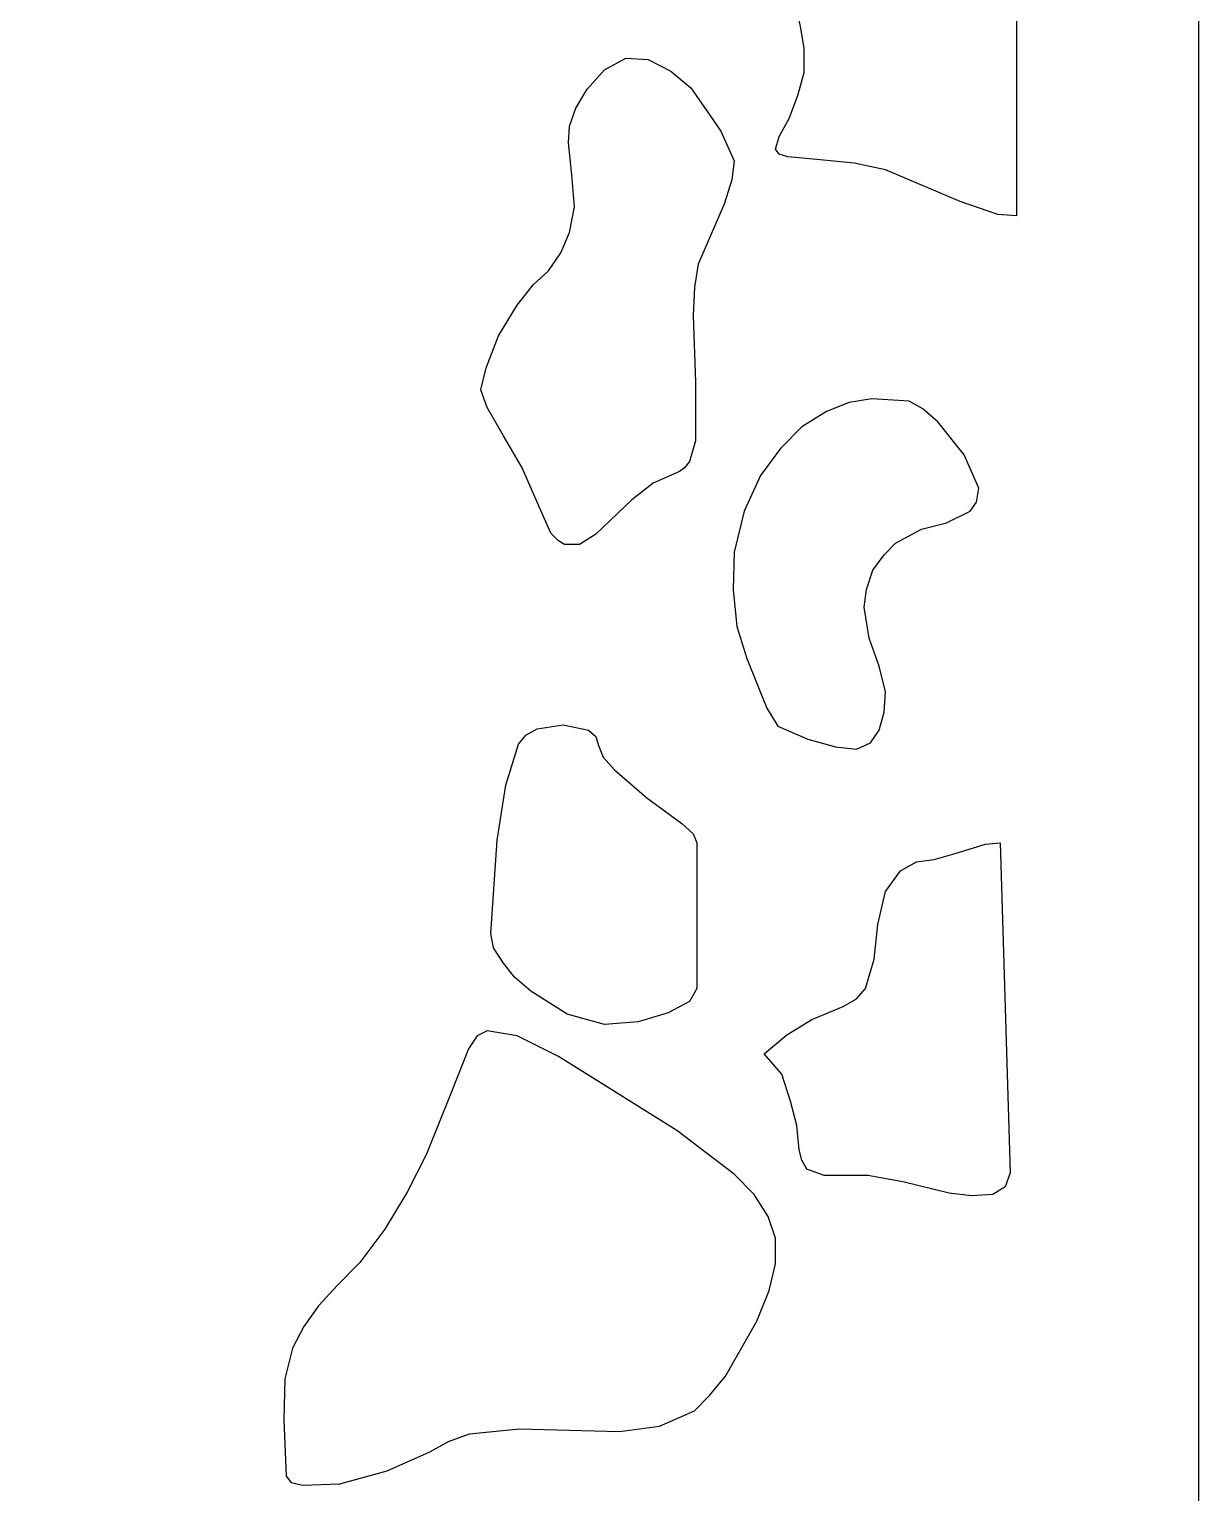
# Model space of a CAD drawing. Header units: centimetres. Extents: x -20.5 to -14.5, y -9 to 9.
# Drawn here: x -16.589 to -14.521, y 3.874 to 6.461 of the extents above; entities that cross this region are included whole.
import ezdxf

# ---------------------------------------------------------------- set-up
doc = ezdxf.new("R2010")
doc.units = ezdxf.units.CM
doc.header["$MEASUREMENT"] = 0
doc.layers.add('layer 1', color=7, linetype='Continuous')

msp = doc.modelspace()

# ---------------------------------------------------------------- linework, layer by layer
at = {"layer": 'layer 1', "color": 250}
for points, knots in [([(-14.52121, -8.99444), (-14.52121, -8.99444), (-20.51992, -8.99536), (-20.51992, -8.99536), (-20.51992, -8.99536), (-20.51992, -8.99536), (-20.51992, 9.00077), (-20.51992, 9.00077), (-20.51992, 9.00077), (-20.51992, 9.00077), (-14.52121, 9.00077), (-14.52121, 9.00077), (-14.52121, 9.00077), (-14.52121, 9.00077), (-14.52121, -8.99444), (-14.52121, -8.99444)], [0, 0, 0, 0, 0.2, 0.2, 0.2, 0.2, 0.4, 0.4, 0.4, 0.4, 0.6, 0.6, 0.6, 0.6, 1, 1, 1, 1]), ([(-14.84347, 6.13116), (-14.84347, 6.13116), (-14.84347, 7.07448), (-14.84347, 7.07448), (-14.84347, 7.07448), (-14.84347, 7.07448), (-14.87647, 7.08573), (-14.87647, 7.08573), (-14.87647, 7.08573), (-14.87647, 7.08573), (-14.90513, 7.09016), (-14.90513, 7.09016), (-14.90513, 7.09016), (-14.90513, 7.09016), (-14.93179, 7.07891), (-14.93179, 7.07891), (-14.93179, 7.07891), (-14.93179, 7.07891), (-14.96478, 7.06766), (-14.96478, 7.06766), (-14.96478, 7.06766), (-14.96478, 7.06766), (-15.0111, 7.06987), (-15.0111, 7.06987), (-15.0111, 7.06987), (-15.0111, 7.06987), (-15.07509, 7.07891), (-15.07509, 7.07891), (-15.07509, 7.07891), (-15.07509, 7.07891), (-15.08842, 7.04056), (-15.08842, 7.04056), (-15.08842, 7.04056), (-15.08842, 7.04056), (-15.10842, 7.01566), (-15.10842, 7.01566), (-15.10842, 7.01566), (-15.10842, 7.01566), (-15.13708, 7.00423), (-15.13708, 7.00423), (-15.13708, 7.00423), (-15.13708, 7.00423), (-15.28471, 6.99981), (-15.28471, 6.99981), (-15.28471, 6.99981), (-15.28471, 6.99981), (-15.30904, 6.90927), (-15.30904, 6.90927), (-15.30904, 6.90927), (-15.30904, 6.90927), (-15.32237, 6.82556), (-15.32237, 6.82556), (-15.32237, 6.82556), (-15.32237, 6.82556), (-15.3247, 6.74185), (-15.3247, 6.74185), (-15.3247, 6.74185), (-15.3247, 6.74185), (-15.30704, 6.66275), (-15.30704, 6.66275), (-15.30704, 6.66275), (-15.30704, 6.66275), (-15.27605, 6.58586), (-15.27605, 6.58586), (-15.27605, 6.58586), (-15.27605, 6.58586), (-15.23406, 6.50657), (-15.23406, 6.50657), (-15.23406, 6.50657), (-15.23406, 6.50657), (-15.22539, 6.46582), (-15.22539, 6.46582), (-15.22539, 6.46582), (-15.22539, 6.46582), (-15.21873, 6.42747), (-15.21873, 6.42747), (-15.21873, 6.42747), (-15.21873, 6.42747), (-15.21873, 6.38451), (-15.21873, 6.38451), (-15.21873, 6.38451), (-15.21873, 6.38451), (-15.22972, 6.34376), (-15.22972, 6.34376), (-15.22972, 6.34376), (-15.22972, 6.34376), (-15.24505, 6.30301), (-15.24505, 6.30301), (-15.24505, 6.30301), (-15.24505, 6.30301), (-15.26272, 6.27129), (-15.26272, 6.27129), (-15.26272, 6.27129), (-15.26272, 6.27129), (-15.26938, 6.2488), (-15.26938, 6.2488), (-15.26938, 6.2488), (-15.26938, 6.2488), (-15.26272, 6.23976), (-15.26272, 6.23976), (-15.26272, 6.23976), (-15.26272, 6.23976), (-15.24739, 6.23515), (-15.24739, 6.23515), (-15.24739, 6.23515), (-15.24739, 6.23515), (-15.1964, 6.23073), (-15.1964, 6.23073), (-15.1964, 6.23073), (-15.1964, 6.23073), (-15.13041, 6.22391), (-15.13041, 6.22391), (-15.13041, 6.22391), (-15.13041, 6.22391), (-15.07509, 6.21248), (-15.07509, 6.21248), (-15.07509, 6.21248), (-15.07509, 6.21248), (-14.94279, 6.15605), (-14.94279, 6.15605), (-14.94279, 6.15605), (-14.94279, 6.15605), (-14.87647, 6.13337), (-14.87647, 6.13337), (-14.87647, 6.13337), (-14.87647, 6.13337), (-14.84347, 6.13116), (-14.84347, 6.13116)], [0, 0, 0, 0, 0.030303, 0.030303, 0.030303, 0.030303, 0.0606061, 0.0606061, 0.0606061, 0.0606061, 0.0909091, 0.0909091, 0.0909091, 0.0909091, 0.1212121, 0.1212121, 0.1212121, 0.1212121, 0.1515152, 0.1515152, 0.1515152, 0.1515152, 0.1818182, 0.1818182, 0.1818182, 0.1818182, 0.2121212, 0.2121212, 0.2121212, 0.2121212, 0.2424242, 0.2424242, 0.2424242, 0.2424242, 0.2727273, 0.2727273, 0.2727273, 0.2727273, 0.3030303, 0.3030303, 0.3030303, 0.3030303, 0.3333333, 0.3333333, 0.3333333, 0.3333333, 0.3636364, 0.3636364, 0.3636364, 0.3636364, 0.3939394, 0.3939394, 0.3939394, 0.3939394, 0.4242424, 0.4242424, 0.4242424, 0.4242424, 0.4545455, 0.4545455, 0.4545455, 0.4545455, 0.4848485, 0.4848485, 0.4848485, 0.4848485, 0.5151515, 0.5151515, 0.5151515, 0.5151515, 0.5454545, 0.5454545, 0.5454545, 0.5454545, 0.5757576, 0.5757576, 0.5757576, 0.5757576, 0.6060606, 0.6060606, 0.6060606, 0.6060606, 0.6363636, 0.6363636, 0.6363636, 0.6363636, 0.6666667, 0.6666667, 0.6666667, 0.6666667, 0.6969697, 0.6969697, 0.6969697, 0.6969697, 0.7272727, 0.7272727, 0.7272727, 0.7272727, 0.7575758, 0.7575758, 0.7575758, 0.7575758, 0.7878788, 0.7878788, 0.7878788, 0.7878788, 0.8181818, 0.8181818, 0.8181818, 0.8181818, 0.8484848, 0.8484848, 0.8484848, 0.8484848, 0.8787879, 0.8787879, 0.8787879, 0.8787879, 0.9090909, 0.9090909, 0.9090909, 0.9090909, 0.9393939, 0.9393939, 0.9393939, 0.9393939, 1, 1, 1, 1]), ([(-15.43935, 5.67868), (-15.43935, 5.67868), (-15.43035, 5.6855), (-15.43035, 5.6855), (-15.43035, 5.6855), (-15.43035, 5.6855), (-15.42168, 5.69675), (-15.42168, 5.69675), (-15.42168, 5.69675), (-15.42168, 5.69675), (-15.41069, 5.73307), (-15.41069, 5.73307), (-15.41069, 5.73307), (-15.41069, 5.73307), (-15.41069, 5.83706), (-15.41069, 5.83706), (-15.41069, 5.83706), (-15.41069, 5.83706), (-15.41502, 5.9547), (-15.41502, 5.9547), (-15.41502, 5.9547), (-15.41502, 5.9547), (-15.41268, 6.00449), (-15.41268, 6.00449), (-15.41268, 6.00449), (-15.41268, 6.00449), (-15.40635, 6.04524), (-15.40635, 6.04524), (-15.40635, 6.04524), (-15.40635, 6.04524), (-15.36003, 6.15144), (-15.36003, 6.15144), (-15.36003, 6.15144), (-15.36003, 6.15144), (-15.3467, 6.19441), (-15.3467, 6.19441), (-15.3467, 6.19441), (-15.3467, 6.19441), (-15.34237, 6.22833), (-15.34237, 6.22833), (-15.34237, 6.22833), (-15.34237, 6.22833), (-15.36636, 6.28033), (-15.36636, 6.28033), (-15.36636, 6.28033), (-15.36636, 6.28033), (-15.39069, 6.31665), (-15.39069, 6.31665), (-15.39069, 6.31665), (-15.39069, 6.31665), (-15.41935, 6.3574), (-15.41935, 6.3574), (-15.41935, 6.3574), (-15.41935, 6.3574), (-15.45468, 6.38672), (-15.45468, 6.38672), (-15.45468, 6.38672), (-15.45468, 6.38672), (-15.49467, 6.407), (-15.49467, 6.407), (-15.49467, 6.407), (-15.49467, 6.407), (-15.53433, 6.4094), (-15.53433, 6.4094), (-15.53433, 6.4094), (-15.53433, 6.4094), (-15.57165, 6.38893), (-15.57165, 6.38893), (-15.57165, 6.38893), (-15.57165, 6.38893), (-15.60264, 6.35501), (-15.60264, 6.35501), (-15.60264, 6.35501), (-15.60264, 6.35501), (-15.62264, 6.32108), (-15.62264, 6.32108), (-15.62264, 6.32108), (-15.62264, 6.32108), (-15.63364, 6.28955), (-15.63364, 6.28955), (-15.63364, 6.28955), (-15.63364, 6.28955), (-15.63564, 6.26005), (-15.63564, 6.26005), (-15.63564, 6.26005), (-15.63564, 6.26005), (-15.6293, 6.20344), (-15.6293, 6.20344), (-15.6293, 6.20344), (-15.6293, 6.20344), (-15.62464, 6.14702), (-15.62464, 6.14702), (-15.62464, 6.14702), (-15.62464, 6.14702), (-15.63364, 6.10166), (-15.63364, 6.10166), (-15.63364, 6.10166), (-15.63364, 6.10166), (-15.64897, 6.06552), (-15.64897, 6.06552), (-15.64897, 6.06552), (-15.64897, 6.06552), (-15.67096, 6.0338), (-15.67096, 6.0338), (-15.67096, 6.0338), (-15.67096, 6.0338), (-15.69762, 6.00891), (-15.69762, 6.00891), (-15.69762, 6.00891), (-15.69762, 6.00891), (-15.72628, 5.97277), (-15.72628, 5.97277), (-15.72628, 5.97277), (-15.72628, 5.97277), (-15.75928, 5.91856), (-15.75928, 5.91856), (-15.75928, 5.91856), (-15.75928, 5.91856), (-15.78127, 5.86196), (-15.78127, 5.86196), (-15.78127, 5.86196), (-15.78127, 5.86196), (-15.79027, 5.82342), (-15.79027, 5.82342), (-15.79027, 5.82342), (-15.79027, 5.82342), (-15.77927, 5.79189), (-15.77927, 5.79189), (-15.77927, 5.79189), (-15.77927, 5.79189), (-15.75061, 5.7421), (-15.75061, 5.7421), (-15.75061, 5.7421), (-15.75061, 5.7421), (-15.71729, 5.6855), (-15.71729, 5.6855), (-15.71729, 5.6855), (-15.71729, 5.6855), (-15.69096, 5.62447), (-15.69096, 5.62447), (-15.69096, 5.62447), (-15.69096, 5.62447), (-15.66663, 5.57007), (-15.66663, 5.57007), (-15.66663, 5.57007), (-15.66663, 5.57007), (-15.6533, 5.55661), (-15.6533, 5.55661), (-15.6533, 5.55661), (-15.6533, 5.55661), (-15.6423, 5.54979), (-15.6423, 5.54979), (-15.6423, 5.54979), (-15.6423, 5.54979), (-15.61597, 5.54979), (-15.61597, 5.54979), (-15.61597, 5.54979), (-15.61597, 5.54979), (-15.58731, 5.56786), (-15.58731, 5.56786), (-15.58731, 5.56786), (-15.58731, 5.56786), (-15.52333, 5.62889), (-15.52333, 5.62889), (-15.52333, 5.62889), (-15.52333, 5.62889), (-15.48567, 5.65839), (-15.48567, 5.65839), (-15.48567, 5.65839), (-15.48567, 5.65839), (-15.43935, 5.67868), (-15.43935, 5.67868)], [0, 0, 0, 0, 0.0227273, 0.0227273, 0.0227273, 0.0227273, 0.0454545, 0.0454545, 0.0454545, 0.0454545, 0.0681818, 0.0681818, 0.0681818, 0.0681818, 0.0909091, 0.0909091, 0.0909091, 0.0909091, 0.1136364, 0.1136364, 0.1136364, 0.1136364, 0.1363636, 0.1363636, 0.1363636, 0.1363636, 0.1590909, 0.1590909, 0.1590909, 0.1590909, 0.1818182, 0.1818182, 0.1818182, 0.1818182, 0.2045455, 0.2045455, 0.2045455, 0.2045455, 0.2272727, 0.2272727, 0.2272727, 0.2272727, 0.25, 0.25, 0.25, 0.25, 0.2727273, 0.2727273, 0.2727273, 0.2727273, 0.2954545, 0.2954545, 0.2954545, 0.2954545, 0.3181818, 0.3181818, 0.3181818, 0.3181818, 0.3409091, 0.3409091, 0.3409091, 0.3409091, 0.3636364, 0.3636364, 0.3636364, 0.3636364, 0.3863636, 0.3863636, 0.3863636, 0.3863636, 0.4090909, 0.4090909, 0.4090909, 0.4090909, 0.4318182, 0.4318182, 0.4318182, 0.4318182, 0.4545455, 0.4545455, 0.4545455, 0.4545455, 0.4772727, 0.4772727, 0.4772727, 0.4772727, 0.5, 0.5, 0.5, 0.5, 0.5227273, 0.5227273, 0.5227273, 0.5227273, 0.5454545, 0.5454545, 0.5454545, 0.5454545, 0.5681818, 0.5681818, 0.5681818, 0.5681818, 0.5909091, 0.5909091, 0.5909091, 0.5909091, 0.6136364, 0.6136364, 0.6136364, 0.6136364, 0.6363636, 0.6363636, 0.6363636, 0.6363636, 0.6590909, 0.6590909, 0.6590909, 0.6590909, 0.6818182, 0.6818182, 0.6818182, 0.6818182, 0.7045455, 0.7045455, 0.7045455, 0.7045455, 0.7272727, 0.7272727, 0.7272727, 0.7272727, 0.75, 0.75, 0.75, 0.75, 0.7727273, 0.7727273, 0.7727273, 0.7727273, 0.7954545, 0.7954545, 0.7954545, 0.7954545, 0.8181818, 0.8181818, 0.8181818, 0.8181818, 0.8409091, 0.8409091, 0.8409091, 0.8409091, 0.8636364, 0.8636364, 0.8636364, 0.8636364, 0.8863636, 0.8863636, 0.8863636, 0.8863636, 0.9090909, 0.9090909, 0.9090909, 0.9090909, 0.9318182, 0.9318182, 0.9318182, 0.9318182, 0.9545455, 0.9545455, 0.9545455, 0.9545455, 1, 1, 1, 1]), ([(-15.26505, 5.22859), (-15.26505, 5.22859), (-15.28471, 5.2603), (-15.28471, 5.2603), (-15.28471, 5.2603), (-15.28471, 5.2603), (-15.32004, 5.34844), (-15.32004, 5.34844), (-15.32004, 5.34844), (-15.32004, 5.34844), (-15.3377, 5.40505), (-15.3377, 5.40505), (-15.3377, 5.40505), (-15.3377, 5.40505), (-15.34437, 5.4705), (-15.34437, 5.4705), (-15.34437, 5.4705), (-15.34437, 5.4705), (-15.34237, 5.53615), (-15.34237, 5.53615), (-15.34237, 5.53615), (-15.34237, 5.53615), (-15.3247, 5.60861), (-15.3247, 5.60861), (-15.3247, 5.60861), (-15.3247, 5.60861), (-15.29604, 5.67185), (-15.29604, 5.67185), (-15.29604, 5.67185), (-15.29604, 5.67185), (-15.26072, 5.71943), (-15.26072, 5.71943), (-15.26072, 5.71943), (-15.26072, 5.71943), (-15.22306, 5.75796), (-15.22306, 5.75796), (-15.22306, 5.75796), (-15.22306, 5.75796), (-15.17907, 5.78507), (-15.17907, 5.78507), (-15.17907, 5.78507), (-15.17907, 5.78507), (-15.13908, 5.80092), (-15.13908, 5.80092), (-15.13908, 5.80092), (-15.13908, 5.80092), (-15.09942, 5.80756), (-15.09942, 5.80756), (-15.09942, 5.80756), (-15.09942, 5.80756), (-15.0331, 5.80314), (-15.0331, 5.80314), (-15.0331, 5.80314), (-15.0331, 5.80314), (-15.0091, 5.78949), (-15.0091, 5.78949), (-15.0091, 5.78949), (-15.0091, 5.78949), (-14.98244, 5.767), (-14.98244, 5.767), (-14.98244, 5.767), (-14.98244, 5.767), (-14.93612, 5.70818), (-14.93612, 5.70818), (-14.93612, 5.70818), (-14.93612, 5.70818), (-14.90979, 5.64936), (-14.90979, 5.64936), (-14.90979, 5.64936), (-14.90979, 5.64936), (-14.91413, 5.62447), (-14.91413, 5.62447), (-14.91413, 5.62447), (-14.91413, 5.62447), (-14.92512, 5.60861), (-14.92512, 5.60861), (-14.92512, 5.60861), (-14.92512, 5.60861), (-14.96711, 5.58814), (-14.96711, 5.58814), (-14.96711, 5.58814), (-14.96711, 5.58814), (-15.0111, 5.57689), (-15.0111, 5.57689), (-15.0111, 5.57689), (-15.0111, 5.57689), (-15.05743, 5.552), (-15.05743, 5.552), (-15.05743, 5.552), (-15.05743, 5.552), (-15.07742, 5.53172), (-15.07742, 5.53172), (-15.07742, 5.53172), (-15.07742, 5.53172), (-15.09709, 5.50443), (-15.09709, 5.50443), (-15.09709, 5.50443), (-15.09709, 5.50443), (-15.10842, 5.4705), (-15.10842, 5.4705), (-15.10842, 5.4705), (-15.10842, 5.4705), (-15.11275, 5.43897), (-15.11275, 5.43897), (-15.11275, 5.43897), (-15.11275, 5.43897), (-15.10375, 5.38458), (-15.10375, 5.38458), (-15.10375, 5.38458), (-15.10375, 5.38458), (-15.08609, 5.33479), (-15.08609, 5.33479), (-15.08609, 5.33479), (-15.08609, 5.33479), (-15.07509, 5.28962), (-15.07509, 5.28962), (-15.07509, 5.28962), (-15.07509, 5.28962), (-15.07742, 5.25348), (-15.07742, 5.25348), (-15.07742, 5.25348), (-15.07742, 5.25348), (-15.08609, 5.22177), (-15.08609, 5.22177), (-15.08609, 5.22177), (-15.08609, 5.22177), (-15.10175, 5.19909), (-15.10175, 5.19909), (-15.10175, 5.19909), (-15.10175, 5.19909), (-15.12608, 5.18784), (-15.12608, 5.18784), (-15.12608, 5.18784), (-15.12608, 5.18784), (-15.16341, 5.19226), (-15.16341, 5.19226), (-15.16341, 5.19226), (-15.16341, 5.19226), (-15.21206, 5.20591), (-15.21206, 5.20591), (-15.21206, 5.20591), (-15.21206, 5.20591), (-15.26505, 5.22859), (-15.26505, 5.22859)], [0, 0, 0, 0, 0.027027, 0.027027, 0.027027, 0.027027, 0.0540541, 0.0540541, 0.0540541, 0.0540541, 0.0810811, 0.0810811, 0.0810811, 0.0810811, 0.1081081, 0.1081081, 0.1081081, 0.1081081, 0.1351351, 0.1351351, 0.1351351, 0.1351351, 0.1621622, 0.1621622, 0.1621622, 0.1621622, 0.1891892, 0.1891892, 0.1891892, 0.1891892, 0.2162162, 0.2162162, 0.2162162, 0.2162162, 0.2432432, 0.2432432, 0.2432432, 0.2432432, 0.2702703, 0.2702703, 0.2702703, 0.2702703, 0.2972973, 0.2972973, 0.2972973, 0.2972973, 0.3243243, 0.3243243, 0.3243243, 0.3243243, 0.3513514, 0.3513514, 0.3513514, 0.3513514, 0.3783784, 0.3783784, 0.3783784, 0.3783784, 0.4054054, 0.4054054, 0.4054054, 0.4054054, 0.4324324, 0.4324324, 0.4324324, 0.4324324, 0.4594595, 0.4594595, 0.4594595, 0.4594595, 0.4864865, 0.4864865, 0.4864865, 0.4864865, 0.5135135, 0.5135135, 0.5135135, 0.5135135, 0.5405405, 0.5405405, 0.5405405, 0.5405405, 0.5675676, 0.5675676, 0.5675676, 0.5675676, 0.5945946, 0.5945946, 0.5945946, 0.5945946, 0.6216216, 0.6216216, 0.6216216, 0.6216216, 0.6486486, 0.6486486, 0.6486486, 0.6486486, 0.6756757, 0.6756757, 0.6756757, 0.6756757, 0.7027027, 0.7027027, 0.7027027, 0.7027027, 0.7297297, 0.7297297, 0.7297297, 0.7297297, 0.7567568, 0.7567568, 0.7567568, 0.7567568, 0.7837838, 0.7837838, 0.7837838, 0.7837838, 0.8108108, 0.8108108, 0.8108108, 0.8108108, 0.8378378, 0.8378378, 0.8378378, 0.8378378, 0.8648649, 0.8648649, 0.8648649, 0.8648649, 0.8918919, 0.8918919, 0.8918919, 0.8918919, 0.9189189, 0.9189189, 0.9189189, 0.9189189, 0.9459459, 0.9459459, 0.9459459, 0.9459459, 1, 1, 1, 1]), ([(-15.77261, 4.86203), (-15.77261, 4.86203), (-15.76827, 4.83714), (-15.76827, 4.83714), (-15.76827, 4.83714), (-15.76827, 4.83714), (-15.75061, 4.81003), (-15.75061, 4.81003), (-15.75061, 4.81003), (-15.75061, 4.81003), (-15.73062, 4.78514), (-15.73062, 4.78514), (-15.73062, 4.78514), (-15.73062, 4.78514), (-15.70196, 4.76025), (-15.70196, 4.76025), (-15.70196, 4.76025), (-15.70196, 4.76025), (-15.63797, 4.7195), (-15.63797, 4.7195), (-15.63797, 4.7195), (-15.63797, 4.7195), (-15.57165, 4.70143), (-15.57165, 4.70143), (-15.57165, 4.70143), (-15.57165, 4.70143), (-15.51233, 4.70604), (-15.51233, 4.70604), (-15.51233, 4.70604), (-15.51233, 4.70604), (-15.45934, 4.72189), (-15.45934, 4.72189), (-15.45934, 4.72189), (-15.45934, 4.72189), (-15.42168, 4.74218), (-15.42168, 4.74218), (-15.42168, 4.74218), (-15.42168, 4.74218), (-15.40835, 4.76486), (-15.40835, 4.76486), (-15.40835, 4.76486), (-15.40835, 4.76486), (-15.40835, 5.02263), (-15.40835, 5.02263), (-15.40835, 5.02263), (-15.40835, 5.02263), (-15.41502, 5.03849), (-15.41502, 5.03849), (-15.41502, 5.03849), (-15.41502, 5.03849), (-15.43501, 5.05656), (-15.43501, 5.05656), (-15.43501, 5.05656), (-15.43501, 5.05656), (-15.49667, 5.10191), (-15.49667, 5.10191), (-15.49667, 5.10191), (-15.49667, 5.10191), (-15.55399, 5.1517), (-15.55399, 5.1517), (-15.55399, 5.1517), (-15.55399, 5.1517), (-15.57398, 5.17419), (-15.57398, 5.17419), (-15.57398, 5.17419), (-15.57398, 5.17419), (-15.58265, 5.19466), (-15.58265, 5.19466), (-15.58265, 5.19466), (-15.58265, 5.19466), (-15.58731, 5.21052), (-15.58731, 5.21052), (-15.58731, 5.21052), (-15.58731, 5.21052), (-15.60031, 5.22177), (-15.60031, 5.22177), (-15.60031, 5.22177), (-15.60031, 5.22177), (-15.64463, 5.2308), (-15.64463, 5.2308), (-15.64463, 5.2308), (-15.64463, 5.2308), (-15.69096, 5.22398), (-15.69096, 5.22398), (-15.69096, 5.22398), (-15.69096, 5.22398), (-15.71095, 5.21273), (-15.71095, 5.21273), (-15.71095, 5.21273), (-15.71095, 5.21273), (-15.72395, 5.19687), (-15.72395, 5.19687), (-15.72395, 5.19687), (-15.72395, 5.19687), (-15.74595, 5.12441), (-15.74595, 5.12441), (-15.74595, 5.12441), (-15.74595, 5.12441), (-15.76161, 5.02724), (-15.76161, 5.02724), (-15.76161, 5.02724), (-15.76161, 5.02724), (-15.77261, 4.86203), (-15.77261, 4.86203)], [0, 0, 0, 0, 0.037037, 0.037037, 0.037037, 0.037037, 0.0740741, 0.0740741, 0.0740741, 0.0740741, 0.1111111, 0.1111111, 0.1111111, 0.1111111, 0.1481481, 0.1481481, 0.1481481, 0.1481481, 0.1851852, 0.1851852, 0.1851852, 0.1851852, 0.2222222, 0.2222222, 0.2222222, 0.2222222, 0.2592593, 0.2592593, 0.2592593, 0.2592593, 0.2962963, 0.2962963, 0.2962963, 0.2962963, 0.3333333, 0.3333333, 0.3333333, 0.3333333, 0.3703704, 0.3703704, 0.3703704, 0.3703704, 0.4074074, 0.4074074, 0.4074074, 0.4074074, 0.4444444, 0.4444444, 0.4444444, 0.4444444, 0.4814815, 0.4814815, 0.4814815, 0.4814815, 0.5185185, 0.5185185, 0.5185185, 0.5185185, 0.5555556, 0.5555556, 0.5555556, 0.5555556, 0.5925926, 0.5925926, 0.5925926, 0.5925926, 0.6296296, 0.6296296, 0.6296296, 0.6296296, 0.6666667, 0.6666667, 0.6666667, 0.6666667, 0.7037037, 0.7037037, 0.7037037, 0.7037037, 0.7407407, 0.7407407, 0.7407407, 0.7407407, 0.7777778, 0.7777778, 0.7777778, 0.7777778, 0.8148148, 0.8148148, 0.8148148, 0.8148148, 0.8518519, 0.8518519, 0.8518519, 0.8518519, 0.8888889, 0.8888889, 0.8888889, 0.8888889, 0.9259259, 0.9259259, 0.9259259, 0.9259259, 1, 1, 1, 1]), ([(-15.25838, 4.61329), (-15.25838, 4.61329), (-15.24305, 4.56572), (-15.24305, 4.56572), (-15.24305, 4.56572), (-15.24305, 4.56572), (-15.23172, 4.52276), (-15.23172, 4.52276), (-15.23172, 4.52276), (-15.23172, 4.52276), (-15.22739, 4.47979), (-15.22739, 4.47979), (-15.22739, 4.47979), (-15.22739, 4.47979), (-15.22306, 4.46172), (-15.22306, 4.46172), (-15.22306, 4.46172), (-15.22306, 4.46172), (-15.21406, 4.44587), (-15.21406, 4.44587), (-15.21406, 4.44587), (-15.21406, 4.44587), (-15.1834, 4.43462), (-15.1834, 4.43462), (-15.1834, 4.43462), (-15.1834, 4.43462), (-15.10608, 4.43462), (-15.10608, 4.43462), (-15.10608, 4.43462), (-15.10608, 4.43462), (-15.04443, 4.42319), (-15.04443, 4.42319), (-15.04443, 4.42319), (-15.04443, 4.42319), (-14.96245, 4.40291), (-14.96245, 4.40291), (-14.96245, 4.40291), (-14.96245, 4.40291), (-14.92279, 4.3983), (-14.92279, 4.3983), (-14.92279, 4.3983), (-14.92279, 4.3983), (-14.88546, 4.40069), (-14.88546, 4.40069), (-14.88546, 4.40069), (-14.88546, 4.40069), (-14.86314, 4.41415), (-14.86314, 4.41415), (-14.86314, 4.41415), (-14.86314, 4.41415), (-14.85447, 4.43904), (-14.85447, 4.43904), (-14.85447, 4.43904), (-14.85447, 4.43904), (-14.87213, 5.02263), (-14.87213, 5.02263), (-14.87213, 5.02263), (-14.87213, 5.02263), (-14.89846, 5.02042), (-14.89846, 5.02042), (-14.89846, 5.02042), (-14.89846, 5.02042), (-14.95612, 5.00235), (-14.95612, 5.00235), (-14.95612, 5.00235), (-14.95612, 5.00235), (-14.98911, 4.99331), (-14.98911, 4.99331), (-14.98911, 4.99331), (-14.98911, 4.99331), (-15.0201, 4.9887), (-15.0201, 4.9887), (-15.0201, 4.9887), (-15.0201, 4.9887), (-15.04876, 4.97284), (-15.04876, 4.97284), (-15.04876, 4.97284), (-15.04876, 4.97284), (-15.07509, 4.9367), (-15.07509, 4.9367), (-15.07509, 4.9367), (-15.07509, 4.9367), (-15.08842, 4.87789), (-15.08842, 4.87789), (-15.08842, 4.87789), (-15.08842, 4.87789), (-15.09509, 4.81685), (-15.09509, 4.81685), (-15.09509, 4.81685), (-15.09509, 4.81685), (-15.11042, 4.76486), (-15.11042, 4.76486), (-15.11042, 4.76486), (-15.11042, 4.76486), (-15.12608, 4.74679), (-15.12608, 4.74679), (-15.12608, 4.74679), (-15.12608, 4.74679), (-15.15007, 4.73314), (-15.15007, 4.73314), (-15.15007, 4.73314), (-15.15007, 4.73314), (-15.2054, 4.71046), (-15.2054, 4.71046), (-15.2054, 4.71046), (-15.2054, 4.71046), (-15.24939, 4.68336), (-15.24939, 4.68336), (-15.24939, 4.68336), (-15.24939, 4.68336), (-15.28938, 4.64943), (-15.28938, 4.64943), (-15.28938, 4.64943), (-15.28938, 4.64943), (-15.25838, 4.61329), (-15.25838, 4.61329)], [0, 0, 0, 0, 0.0333333, 0.0333333, 0.0333333, 0.0333333, 0.0666667, 0.0666667, 0.0666667, 0.0666667, 0.1, 0.1, 0.1, 0.1, 0.1333333, 0.1333333, 0.1333333, 0.1333333, 0.1666667, 0.1666667, 0.1666667, 0.1666667, 0.2, 0.2, 0.2, 0.2, 0.2333333, 0.2333333, 0.2333333, 0.2333333, 0.2666667, 0.2666667, 0.2666667, 0.2666667, 0.3, 0.3, 0.3, 0.3, 0.3333333, 0.3333333, 0.3333333, 0.3333333, 0.3666667, 0.3666667, 0.3666667, 0.3666667, 0.4, 0.4, 0.4, 0.4, 0.4333333, 0.4333333, 0.4333333, 0.4333333, 0.4666667, 0.4666667, 0.4666667, 0.4666667, 0.5, 0.5, 0.5, 0.5, 0.5333333, 0.5333333, 0.5333333, 0.5333333, 0.5666667, 0.5666667, 0.5666667, 0.5666667, 0.6, 0.6, 0.6, 0.6, 0.6333333, 0.6333333, 0.6333333, 0.6333333, 0.6666667, 0.6666667, 0.6666667, 0.6666667, 0.7, 0.7, 0.7, 0.7, 0.7333333, 0.7333333, 0.7333333, 0.7333333, 0.7666667, 0.7666667, 0.7666667, 0.7666667, 0.8, 0.8, 0.8, 0.8, 0.8333333, 0.8333333, 0.8333333, 0.8333333, 0.8666667, 0.8666667, 0.8666667, 0.8666667, 0.9, 0.9, 0.9, 0.9, 0.9333333, 0.9333333, 0.9333333, 0.9333333, 1, 1, 1, 1]), ([(-15.96023, 4.33948), (-15.96023, 4.33948), (-15.92058, 4.40512), (-15.92058, 4.40512), (-15.92058, 4.40512), (-15.92058, 4.40512), (-15.88725, 4.47076), (-15.88725, 4.47076), (-15.88725, 4.47076), (-15.88725, 4.47076), (-15.84326, 4.57936), (-15.84326, 4.57936), (-15.84326, 4.57936), (-15.84326, 4.57936), (-15.81227, 4.65847), (-15.81227, 4.65847), (-15.81227, 4.65847), (-15.81227, 4.65847), (-15.79694, 4.68114), (-15.79694, 4.68114), (-15.79694, 4.68114), (-15.79694, 4.68114), (-15.77927, 4.69018), (-15.77927, 4.69018), (-15.77927, 4.69018), (-15.77927, 4.69018), (-15.72628, 4.68114), (-15.72628, 4.68114), (-15.72628, 4.68114), (-15.72628, 4.68114), (-15.6533, 4.645), (-15.6533, 4.645), (-15.6533, 4.645), (-15.6533, 4.645), (-15.44368, 4.51372), (-15.44368, 4.51372), (-15.44368, 4.51372), (-15.44368, 4.51372), (-15.34237, 4.43683), (-15.34237, 4.43683), (-15.34237, 4.43683), (-15.34237, 4.43683), (-15.30704, 4.40069), (-15.30704, 4.40069), (-15.30704, 4.40069), (-15.30704, 4.40069), (-15.28271, 4.36216), (-15.28271, 4.36216), (-15.28271, 4.36216), (-15.28271, 4.36216), (-15.26938, 4.3238), (-15.26938, 4.3238), (-15.26938, 4.3238), (-15.26938, 4.3238), (-15.26938, 4.27844), (-15.26938, 4.27844), (-15.26938, 4.27844), (-15.26938, 4.27844), (-15.28038, 4.23106), (-15.28038, 4.23106), (-15.28038, 4.23106), (-15.28038, 4.23106), (-15.30238, 4.17666), (-15.30238, 4.17666), (-15.30238, 4.17666), (-15.30238, 4.17666), (-15.3577, 4.07949), (-15.3577, 4.07949), (-15.3577, 4.07949), (-15.3577, 4.07949), (-15.38636, 4.04556), (-15.38636, 4.04556), (-15.38636, 4.04556), (-15.38636, 4.04556), (-15.41268, 4.01827), (-15.41268, 4.01827), (-15.41268, 4.01827), (-15.41268, 4.01827), (-15.47467, 3.99117), (-15.47467, 3.99117), (-15.47467, 3.99117), (-15.47467, 3.99117), (-15.54532, 3.98214), (-15.54532, 3.98214), (-15.54532, 3.98214), (-15.54532, 3.98214), (-15.72195, 3.98674), (-15.72195, 3.98674), (-15.72195, 3.98674), (-15.72195, 3.98674), (-15.81027, 3.97771), (-15.81027, 3.97771), (-15.81027, 3.97771), (-15.81027, 3.97771), (-15.84759, 3.96407), (-15.84759, 3.96407), (-15.84759, 3.96407), (-15.84759, 3.96407), (-15.88058, 3.946), (-15.88058, 3.946), (-15.88058, 3.946), (-15.88058, 3.946), (-15.9559, 3.91207), (-15.9559, 3.91207), (-15.9559, 3.91207), (-15.9559, 3.91207), (-16.03955, 3.88939), (-16.03955, 3.88939), (-16.03955, 3.88939), (-16.03955, 3.88939), (-16.10587, 3.88718), (-16.10587, 3.88718), (-16.10587, 3.88718), (-16.10587, 3.88718), (-16.12586, 3.8916), (-16.12586, 3.8916), (-16.12586, 3.8916), (-16.12586, 3.8916), (-16.13453, 3.90303), (-16.13453, 3.90303), (-16.13453, 3.90303), (-16.13453, 3.90303), (-16.13886, 4.00242), (-16.13886, 4.00242), (-16.13886, 4.00242), (-16.13886, 4.00242), (-16.13686, 4.07488), (-16.13686, 4.07488), (-16.13686, 4.07488), (-16.13686, 4.07488), (-16.12353, 4.12909), (-16.12353, 4.12909), (-16.12353, 4.12909), (-16.12353, 4.12909), (-16.10354, 4.16763), (-16.10354, 4.16763), (-16.10354, 4.16763), (-16.10354, 4.16763), (-16.07721, 4.20377), (-16.07721, 4.20377), (-16.07721, 4.20377), (-16.07721, 4.20377), (-16.04422, 4.24009), (-16.04422, 4.24009), (-16.04422, 4.24009), (-16.04422, 4.24009), (-16.00422, 4.28066), (-16.00422, 4.28066), (-16.00422, 4.28066), (-16.00422, 4.28066), (-15.96023, 4.33948), (-15.96023, 4.33948)], [0, 0, 0, 0, 0.025641, 0.025641, 0.025641, 0.025641, 0.0512821, 0.0512821, 0.0512821, 0.0512821, 0.0769231, 0.0769231, 0.0769231, 0.0769231, 0.1025641, 0.1025641, 0.1025641, 0.1025641, 0.1282051, 0.1282051, 0.1282051, 0.1282051, 0.1538462, 0.1538462, 0.1538462, 0.1538462, 0.1794872, 0.1794872, 0.1794872, 0.1794872, 0.2051282, 0.2051282, 0.2051282, 0.2051282, 0.2307692, 0.2307692, 0.2307692, 0.2307692, 0.2564103, 0.2564103, 0.2564103, 0.2564103, 0.2820513, 0.2820513, 0.2820513, 0.2820513, 0.3076923, 0.3076923, 0.3076923, 0.3076923, 0.3333333, 0.3333333, 0.3333333, 0.3333333, 0.3589744, 0.3589744, 0.3589744, 0.3589744, 0.3846154, 0.3846154, 0.3846154, 0.3846154, 0.4102564, 0.4102564, 0.4102564, 0.4102564, 0.4358974, 0.4358974, 0.4358974, 0.4358974, 0.4615385, 0.4615385, 0.4615385, 0.4615385, 0.4871795, 0.4871795, 0.4871795, 0.4871795, 0.5128205, 0.5128205, 0.5128205, 0.5128205, 0.5384615, 0.5384615, 0.5384615, 0.5384615, 0.5641026, 0.5641026, 0.5641026, 0.5641026, 0.5897436, 0.5897436, 0.5897436, 0.5897436, 0.6153846, 0.6153846, 0.6153846, 0.6153846, 0.6410256, 0.6410256, 0.6410256, 0.6410256, 0.6666667, 0.6666667, 0.6666667, 0.6666667, 0.6923077, 0.6923077, 0.6923077, 0.6923077, 0.7179487, 0.7179487, 0.7179487, 0.7179487, 0.7435897, 0.7435897, 0.7435897, 0.7435897, 0.7692308, 0.7692308, 0.7692308, 0.7692308, 0.7948718, 0.7948718, 0.7948718, 0.7948718, 0.8205128, 0.8205128, 0.8205128, 0.8205128, 0.8461538, 0.8461538, 0.8461538, 0.8461538, 0.8717949, 0.8717949, 0.8717949, 0.8717949, 0.8974359, 0.8974359, 0.8974359, 0.8974359, 0.9230769, 0.9230769, 0.9230769, 0.9230769, 0.9487179, 0.9487179, 0.9487179, 0.9487179, 1, 1, 1, 1])]:
    msp.add_open_spline(points, degree=3, knots=knots, dxfattribs=at)

doc.saveas('drawing.dxf')
